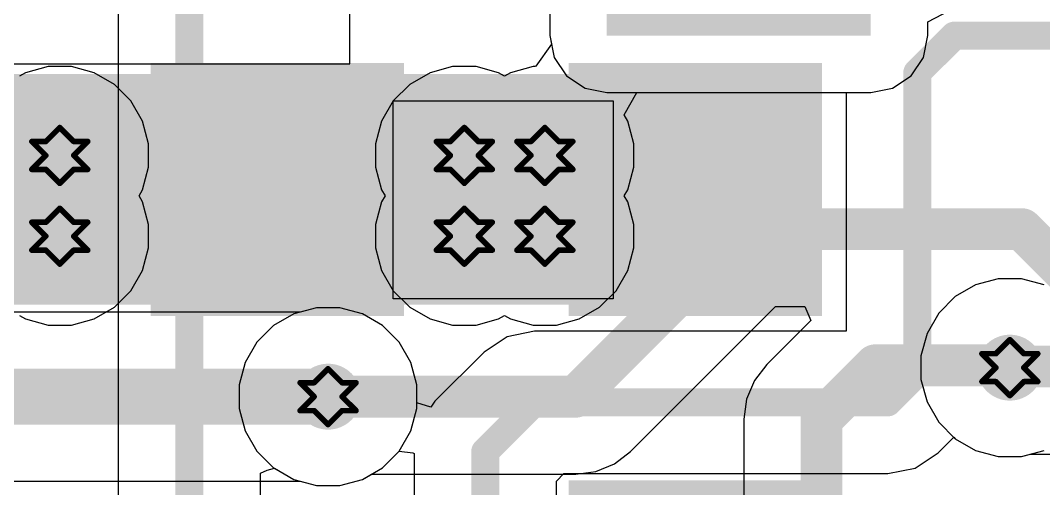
# Model space of a CAD drawing. Header units: inches. Extents: x -3 to 5437, y -3 to 5435.
# Drawn here: x 62.84 to 72.14, y 102.62 to 106.88 of the extents above; entities that cross this region are included whole.
import ezdxf

# ---------------------------------------------------------------- set-up
doc = ezdxf.new("R2010")
doc.units = ezdxf.units.IN
for name, color, linetype in [('Bottom Layer', 5, 'Continuous'), ('Bottom Solder', 6, 'Continuous'), ('Drill Drawing', 1, 'Continuous'), ('GND', 16, 'Continuous'), ('Keep-Out Layer', 6, 'Continuous'), ('PWR', 76, 'Continuous'), ('Top Layer', 1, 'Continuous'), ('Top Paste', 8, 'Continuous'), ('Top Solder', 216, 'Continuous'), ('Via Holes', 16, 'Continuous')]:
    doc.layers.add(name, color=color, linetype=linetype)

# ---------------------------------------------------------------- blocks, each defined once
blk = doc.blocks.new('A7672E__FASE__68')
at = {"layer": 'Keep-Out Layer'}
blk.add_hatch(color=6, dxfattribs=at).paths.add_polyline_path([(-10.7, 6.7948), (-9, 6.7948), (-9, 9.1948), (-10.7, 9.1948)])
at = {"layer": 'Top Layer'}
for points in [[(-6.55, 6.55), (-8.65, 6.55), (-8.65, 8.65), (-6.55, 8.65)], [(-6.55, 2.75), (-8.65, 2.75), (-8.65, 4.85), (-6.55, 4.85)]]:
    blk.add_hatch(color=1, dxfattribs=at).paths.add_polyline_path(points)
at = {"layer": 'Top Paste'}
for points in [[(-6.55, 6.55), (-8.65, 6.55), (-8.65, 8.65), (-6.55, 8.65)], [(-6.55, 2.75), (-8.65, 2.75), (-8.65, 4.85), (-6.55, 4.85)]]:
    blk.add_hatch(color=8, dxfattribs=at).paths.add_polyline_path(points)
at = {"layer": 'Top Solder'}
for points in [[(-6.4484, 6.4484), (-8.7516, 6.4484), (-8.7516, 8.7516), (-6.4484, 8.7516)], [(-2.6484, 6.4484), (-4.9516, 6.4484), (-4.9516, 8.7516), (-2.6484, 8.7516)], [(-6.4484, 2.6484), (-8.7516, 2.6484), (-8.7516, 4.9516), (-6.4484, 4.9516)]]:
    blk.add_hatch(color=216, dxfattribs=at).paths.add_polyline_path(points)

msp = doc.modelspace()

# ---------------------------------------------------------------- hatches: boundary and pattern name
at = {"layer": 'Bottom Layer'}
h = msp.add_hatch(color=5, dxfattribs=at)
edge = h.paths.add_edge_path()
edge.add_arc((63.1943, 105.6492), 0.3, 0, 360)
h = msp.add_hatch(color=5, dxfattribs=at)
edge = h.paths.add_edge_path()
edge.add_arc((66.8724, 105.6492), 0.3, 0, 360)
h = msp.add_hatch(color=5, dxfattribs=at)
edge = h.paths.add_edge_path()
edge.add_arc((67.6047, 105.6492), 0.3, 0, 360)
h = msp.add_hatch(color=5, dxfattribs=at)
edge = h.paths.add_edge_path()
edge.add_arc((63.1943, 104.9144), 0.3, 0, 360)
h = msp.add_hatch(color=5, dxfattribs=at)
edge = h.paths.add_edge_path()
edge.add_arc((66.8724, 104.9144), 0.3, 0, 360)
h = msp.add_hatch(color=5, dxfattribs=at)
edge = h.paths.add_edge_path()
edge.add_arc((67.6047, 104.9144), 0.3, 0, 360)
h = msp.add_hatch(color=5, dxfattribs=at)
edge = h.paths.add_edge_path()
edge.add_arc((71.832, 103.7183), 0.3, 0, 360)
h = msp.add_hatch(color=5, dxfattribs=at)
edge = h.paths.add_edge_path()
edge.add_arc((65.6336, 103.4542), 0.3, 0, 360)
at = {"layer": 'Bottom Solder'}
h = msp.add_hatch(color=6, dxfattribs=at)
edge = h.paths.add_edge_path()
edge.add_arc((63.1943, 105.6492), 0.15, 0, 360)
h = msp.add_hatch(color=6, dxfattribs=at)
edge = h.paths.add_edge_path()
edge.add_arc((66.8724, 105.6492), 0.15, 0, 360)
h = msp.add_hatch(color=6, dxfattribs=at)
edge = h.paths.add_edge_path()
edge.add_arc((67.6047, 105.6492), 0.15, 0, 360)
h = msp.add_hatch(color=6, dxfattribs=at)
edge = h.paths.add_edge_path()
edge.add_arc((63.1943, 104.9144), 0.15, 0, 360)
h = msp.add_hatch(color=6, dxfattribs=at)
edge = h.paths.add_edge_path()
edge.add_arc((66.8724, 104.9144), 0.15, 0, 360)
h = msp.add_hatch(color=6, dxfattribs=at)
edge = h.paths.add_edge_path()
edge.add_arc((67.6047, 104.9144), 0.15, 0, 360)
at = {"layer": 'GND'}
h = msp.add_hatch(color=16, dxfattribs=at)
edge = h.paths.add_edge_path()
edge.add_arc((63.1943, 105.6492), 0.3, 0, 360)
h = msp.add_hatch(color=16, dxfattribs=at)
edge = h.paths.add_edge_path()
edge.add_arc((66.8724, 105.6492), 0.3, 0, 360)
h = msp.add_hatch(color=16, dxfattribs=at)
edge = h.paths.add_edge_path()
edge.add_arc((67.6047, 105.6492), 0.3, 0, 360)
h = msp.add_hatch(color=16, dxfattribs=at)
edge = h.paths.add_edge_path()
edge.add_arc((63.1943, 104.9144), 0.3, 0, 360)
h = msp.add_hatch(color=16, dxfattribs=at)
edge = h.paths.add_edge_path()
edge.add_arc((66.8724, 104.9144), 0.3, 0, 360)
h = msp.add_hatch(color=16, dxfattribs=at)
edge = h.paths.add_edge_path()
edge.add_arc((67.6047, 104.9144), 0.3, 0, 360)
h = msp.add_hatch(color=16, dxfattribs=at)
edge = h.paths.add_edge_path()
edge.add_arc((71.832, 103.7183), 0.3, 0, 360)
h = msp.add_hatch(color=16, dxfattribs=at)
edge = h.paths.add_edge_path()
edge.add_arc((65.6336, 103.4542), 0.3, 0, 360)
at = {"layer": 'PWR'}
h = msp.add_hatch(color=76, dxfattribs=at)
edge = h.paths.add_edge_path()
edge.add_arc((63.1943, 105.6492), 0.3, 0, 360)
h = msp.add_hatch(color=76, dxfattribs=at)
edge = h.paths.add_edge_path()
edge.add_arc((66.8724, 105.6492), 0.3, 0, 360)
h = msp.add_hatch(color=76, dxfattribs=at)
edge = h.paths.add_edge_path()
edge.add_arc((67.6047, 105.6492), 0.3, 0, 360)
h = msp.add_hatch(color=76, dxfattribs=at)
edge = h.paths.add_edge_path()
edge.add_arc((63.1943, 104.9144), 0.3, 0, 360)
h = msp.add_hatch(color=76, dxfattribs=at)
edge = h.paths.add_edge_path()
edge.add_arc((66.8724, 104.9144), 0.3, 0, 360)
h = msp.add_hatch(color=76, dxfattribs=at)
edge = h.paths.add_edge_path()
edge.add_arc((67.6047, 104.9144), 0.3, 0, 360)
h = msp.add_hatch(color=76, dxfattribs=at)
edge = h.paths.add_edge_path()
edge.add_arc((71.832, 103.7183), 0.3, 0, 360)
h = msp.add_hatch(color=76, dxfattribs=at)
edge = h.paths.add_edge_path()
edge.add_arc((65.6336, 103.4542), 0.3, 0, 360)
at = {"layer": 'Top Layer'}
msp.add_hatch(color=1, dxfattribs=at).paths.add_polyline_path([(56.523, 104.2901), (70.023, 104.2901), (70.023, 106.3901), (56.523, 106.3901)])
h = msp.add_hatch(color=1, dxfattribs=at)
edge = h.paths.add_edge_path()
edge.add_arc((63.1943, 105.6492), 0.3, 0, 360)
h = msp.add_hatch(color=1, dxfattribs=at)
edge = h.paths.add_edge_path()
edge.add_arc((66.8724, 105.6492), 0.3, 0, 360)
h = msp.add_hatch(color=1, dxfattribs=at)
edge = h.paths.add_edge_path()
edge.add_arc((67.6047, 105.6492), 0.3, 0, 360)
h = msp.add_hatch(color=1, dxfattribs=at)
edge = h.paths.add_edge_path()
edge.add_arc((63.1943, 104.9144), 0.3, 0, 360)
h = msp.add_hatch(color=1, dxfattribs=at)
edge = h.paths.add_edge_path()
edge.add_arc((66.8724, 104.9144), 0.3, 0, 360)
h = msp.add_hatch(color=1, dxfattribs=at)
edge = h.paths.add_edge_path()
edge.add_arc((67.6047, 104.9144), 0.3, 0, 360)
h = msp.add_hatch(color=1, dxfattribs=at)
edge = h.paths.add_edge_path()
edge.add_arc((71.832, 103.7183), 0.3, 0, 360)
h = msp.add_hatch(color=1, dxfattribs=at)
edge = h.paths.add_edge_path()
edge.add_arc((65.6336, 103.4542), 0.3, 0, 360)
at = {"layer": 'Top Solder'}
h = msp.add_hatch(color=216, dxfattribs=at)
edge = h.paths.add_edge_path()
edge.add_arc((63.1943, 105.6492), 0.15, 0, 360)
h = msp.add_hatch(color=216, dxfattribs=at)
edge = h.paths.add_edge_path()
edge.add_arc((66.8724, 105.6492), 0.15, 0, 360)
h = msp.add_hatch(color=216, dxfattribs=at)
edge = h.paths.add_edge_path()
edge.add_arc((67.6047, 105.6492), 0.15, 0, 360)
h = msp.add_hatch(color=216, dxfattribs=at)
edge = h.paths.add_edge_path()
edge.add_arc((63.1943, 104.9144), 0.15, 0, 360)
h = msp.add_hatch(color=216, dxfattribs=at)
edge = h.paths.add_edge_path()
edge.add_arc((66.8724, 104.9144), 0.15, 0, 360)
h = msp.add_hatch(color=216, dxfattribs=at)
edge = h.paths.add_edge_path()
edge.add_arc((67.6047, 104.9144), 0.15, 0, 360)
at = {"layer": 'Via Holes'}
h = msp.add_hatch(color=7, dxfattribs=at)
edge = h.paths.add_edge_path()
edge.add_arc((63.1943, 105.6492), 0.15, 0, 360)
h = msp.add_hatch(color=7, dxfattribs=at)
edge = h.paths.add_edge_path()
edge.add_arc((66.8724, 105.6492), 0.15, 0, 360)
h = msp.add_hatch(color=7, dxfattribs=at)
edge = h.paths.add_edge_path()
edge.add_arc((67.6047, 105.6492), 0.15, 0, 360)
h = msp.add_hatch(color=7, dxfattribs=at)
edge = h.paths.add_edge_path()
edge.add_arc((63.1943, 104.9144), 0.15, 0, 360)
h = msp.add_hatch(color=7, dxfattribs=at)
edge = h.paths.add_edge_path()
edge.add_arc((66.8724, 104.9144), 0.15, 0, 360)
h = msp.add_hatch(color=7, dxfattribs=at)
edge = h.paths.add_edge_path()
edge.add_arc((67.6047, 104.9144), 0.15, 0, 360)
h = msp.add_hatch(color=7, dxfattribs=at)
edge = h.paths.add_edge_path()
edge.add_arc((71.832, 103.7183), 0.15, 0, 360)
h = msp.add_hatch(color=7, dxfattribs=at)
edge = h.paths.add_edge_path()
edge.add_arc((65.6336, 103.4542), 0.15, 0, 360)

# ---------------------------------------------------------------- linework, layer by layer
at = {"layer": 'Bottom Layer'}
for p, q in [((63.725, 108.1167), (63.725, 86.3319)), ((66.2252, 104.3432), (66.2252, 106.1466)), ((66.2252, 106.1466), (68.2244, 106.1466)), ((68.2244, 106.1466), (68.2244, 104.3432)), ((68.2244, 104.3432), (66.2252, 104.3432)), ((68.3837, 102.956), (69.7013, 104.2737)), ((69.7013, 104.2737), (69.9687, 104.2737)), ((69.9687, 104.2737), (70.0213, 104.1467)), ((70.0213, 104.1467), (69.6213, 103.7466)), ((69.6213, 103.7466), (69.5093, 103.6007)), ((69.5093, 103.6007), (69.439, 103.4308)), ((69.439, 103.4308), (69.4149, 103.2485)), ((69.4149, 103.2485), (69.4149, 83.4545)), ((68.2378, 102.8441), (68.3837, 102.956)), ((65.0199, 102.7593), (65.0805, 102.7844)), ((65.0805, 102.7844), (65.1469, 102.8022)), ((65.1469, 102.8022), (65.3217, 102.7013)), ((68.0678, 102.7737), (68.2378, 102.8441)), ((65.0199, 86.0637), (65.0199, 102.7593)), ((65.3217, 102.7013), (65.5272, 102.6462)), ((65.74, 102.6462), (65.9455, 102.7013)), ((65.9455, 102.7013), (66.0293, 102.7497)), ((66.0293, 102.7497), (67.8855, 102.7497)), ((67.8855, 102.7497), (68.0678, 102.7737)), ((65.5272, 102.6462), (65.74, 102.6462))]:
    msp.add_line(p, q, dxfattribs=at)
for points in [[(64.3724, 86.0637, 0.254, 0.254, 0), (64.3724, 108.6113, 0.254, 0.254, 0)], [(67.8855, 103.4542, 0.381, 0.381, 0), (69.4095, 104.9782, 0.381, 0.381, 0)], [(69.4095, 104.9782, 0.381, 0.381, 0), (71.9424, 104.9782, 0.381, 0.381, 0)], [(71.9424, 104.9782, 0.381, 0.381, 0), (72.5774, 104.3432, 0.381, 0.381, 0)], [(70.1195, 103.2485, 0.381, 0.381, 0), (70.6111, 103.7401, 0.381, 0.381, 0)], [(70.6111, 103.7401, 0.381, 0.381, 0), (71.8103, 103.7401, 0.381, 0.381, 0)], [(71.8103, 103.7401, 0.381, 0.381, 0), (71.832, 103.7183, 0.381, 0.381, 0)], [(65.6336, 103.4542, 0.381, 0.381, 0), (67.8855, 103.4542, 0.381, 0.381, 0)], [(70.1195, 83.1627, 0.381, 0.381, 0), (70.1195, 103.2485, 0.381, 0.381, 0)]]:
    msp.add_lwpolyline(points, format="xyseb", dxfattribs=at)
for points in [[(69.3143, 104.9782, 0.1905, 0.1905, 1), (69.5048, 104.9782, 0.1905, 0.1905, 1)], [(69.3143, 104.9782, 0.1905, 0.1905, 1), (69.5048, 104.9782, 0.1905, 0.1905, 1)], [(71.8471, 104.9782, 0.1905, 0.1905, 1), (72.0376, 104.9782, 0.1905, 0.1905, 1)], [(71.8471, 104.9782, 0.1905, 0.1905, 1), (72.0376, 104.9782, 0.1905, 0.1905, 1)], [(70.5158, 103.7401, 0.1905, 0.1905, 1), (70.7063, 103.7401, 0.1905, 0.1905, 1)], [(70.5158, 103.7401, 0.1905, 0.1905, 1), (70.7063, 103.7401, 0.1905, 0.1905, 1)], [(71.715, 103.7401, 0.1905, 0.1905, 1), (71.9055, 103.7401, 0.1905, 0.1905, 1)], [(71.715, 103.7401, 0.1905, 0.1905, 1), (71.9055, 103.7401, 0.1905, 0.1905, 1)], [(71.7367, 103.7183, 0.1905, 0.1905, 1), (71.9272, 103.7183, 0.1905, 0.1905, 1)], [(65.5383, 103.4542, 0.1905, 0.1905, 1), (65.7289, 103.4542, 0.1905, 0.1905, 1)], [(67.7903, 103.4542, 0.1905, 0.1905, 1), (67.9808, 103.4542, 0.1905, 0.1905, 1)], [(67.7903, 103.4542, 0.1905, 0.1905, 1), (67.9808, 103.4542, 0.1905, 0.1905, 1)], [(70.0242, 103.2485, 0.1905, 0.1905, 1), (70.2147, 103.2485, 0.1905, 0.1905, 1)], [(70.0242, 103.2485, 0.1905, 0.1905, 1), (70.2147, 103.2485, 0.1905, 0.1905, 1)]]:
    msp.add_lwpolyline(points, format="xyseb", close=True, dxfattribs=at)
at = {"layer": 'Drill Drawing'}
for points in [[(63.0673, 105.7762, 0.0508, 0.0508, 0), (63.1943, 105.9032, 0.0508, 0.0508, 0)], [(63.1943, 105.9032, 0.0508, 0.0508, 0), (63.3213, 105.7762, 0.0508, 0.0508, 0)], [(66.7454, 105.7762, 0.0508, 0.0508, 0), (66.8724, 105.9032, 0.0508, 0.0508, 0)], [(66.8724, 105.9032, 0.0508, 0.0508, 0), (66.9994, 105.7762, 0.0508, 0.0508, 0)], [(67.4777, 105.7762, 0.0508, 0.0508, 0), (67.6047, 105.9032, 0.0508, 0.0508, 0)], [(67.6047, 105.9032, 0.0508, 0.0508, 0), (67.7317, 105.7762, 0.0508, 0.0508, 0)], [(62.9403, 105.7762, 0.0508, 0.0508, 0), (63.0673, 105.6492, 0.0508, 0.0508, 0)], [(62.9403, 105.7762, 0.0508, 0.0508, 0), (63.0673, 105.7762, 0.0508, 0.0508, 0)], [(63.3213, 105.7762, 0.0508, 0.0508, 0), (63.4483, 105.7762, 0.0508, 0.0508, 0)], [(63.3213, 105.6492, 0.0508, 0.0508, 0), (63.4483, 105.7762, 0.0508, 0.0508, 0)], [(66.6184, 105.7762, 0.0508, 0.0508, 0), (66.7454, 105.6492, 0.0508, 0.0508, 0)], [(66.6184, 105.7762, 0.0508, 0.0508, 0), (66.7454, 105.7762, 0.0508, 0.0508, 0)], [(66.9994, 105.7762, 0.0508, 0.0508, 0), (67.1264, 105.7762, 0.0508, 0.0508, 0)], [(66.9994, 105.6492, 0.0508, 0.0508, 0), (67.1264, 105.7762, 0.0508, 0.0508, 0)], [(67.3507, 105.7762, 0.0508, 0.0508, 0), (67.4777, 105.6492, 0.0508, 0.0508, 0)], [(67.3507, 105.7762, 0.0508, 0.0508, 0), (67.4777, 105.7762, 0.0508, 0.0508, 0)], [(67.7317, 105.7762, 0.0508, 0.0508, 0), (67.8587, 105.7762, 0.0508, 0.0508, 0)], [(67.7317, 105.6492, 0.0508, 0.0508, 0), (67.8587, 105.7762, 0.0508, 0.0508, 0)], [(62.9403, 105.5222, 0.0508, 0.0508, 0), (63.0673, 105.6492, 0.0508, 0.0508, 0)], [(63.3213, 105.6492, 0.0508, 0.0508, 0), (63.4483, 105.5222, 0.0508, 0.0508, 0)], [(66.6184, 105.5222, 0.0508, 0.0508, 0), (66.7454, 105.6492, 0.0508, 0.0508, 0)], [(66.9994, 105.6492, 0.0508, 0.0508, 0), (67.1264, 105.5222, 0.0508, 0.0508, 0)], [(67.3507, 105.5222, 0.0508, 0.0508, 0), (67.4777, 105.6492, 0.0508, 0.0508, 0)], [(67.7317, 105.6492, 0.0508, 0.0508, 0), (67.8587, 105.5222, 0.0508, 0.0508, 0)], [(62.9403, 105.5222, 0.0508, 0.0508, 0), (63.0673, 105.5222, 0.0508, 0.0508, 0)], [(63.0673, 105.5222, 0.0508, 0.0508, 0), (63.1943, 105.3952, 0.0508, 0.0508, 0)], [(63.1943, 105.3952, 0.0508, 0.0508, 0), (63.3213, 105.5222, 0.0508, 0.0508, 0)], [(63.3213, 105.5222, 0.0508, 0.0508, 0), (63.4483, 105.5222, 0.0508, 0.0508, 0)], [(66.6184, 105.5222, 0.0508, 0.0508, 0), (66.7454, 105.5222, 0.0508, 0.0508, 0)], [(66.7454, 105.5222, 0.0508, 0.0508, 0), (66.8724, 105.3952, 0.0508, 0.0508, 0)], [(66.8724, 105.3952, 0.0508, 0.0508, 0), (66.9994, 105.5222, 0.0508, 0.0508, 0)], [(66.9994, 105.5222, 0.0508, 0.0508, 0), (67.1264, 105.5222, 0.0508, 0.0508, 0)], [(67.3507, 105.5222, 0.0508, 0.0508, 0), (67.4777, 105.5222, 0.0508, 0.0508, 0)], [(67.4777, 105.5222, 0.0508, 0.0508, 0), (67.6047, 105.3952, 0.0508, 0.0508, 0)], [(67.6047, 105.3952, 0.0508, 0.0508, 0), (67.7317, 105.5222, 0.0508, 0.0508, 0)], [(67.7317, 105.5222, 0.0508, 0.0508, 0), (67.8587, 105.5222, 0.0508, 0.0508, 0)], [(63.0673, 105.0414, 0.0508, 0.0508, 0), (63.1943, 105.1684, 0.0508, 0.0508, 0)], [(63.1943, 105.1684, 0.0508, 0.0508, 0), (63.3213, 105.0414, 0.0508, 0.0508, 0)], [(66.7454, 105.0414, 0.0508, 0.0508, 0), (66.8724, 105.1684, 0.0508, 0.0508, 0)], [(66.8724, 105.1684, 0.0508, 0.0508, 0), (66.9994, 105.0414, 0.0508, 0.0508, 0)], [(67.4777, 105.0414, 0.0508, 0.0508, 0), (67.6047, 105.1684, 0.0508, 0.0508, 0)], [(67.6047, 105.1684, 0.0508, 0.0508, 0), (67.7317, 105.0414, 0.0508, 0.0508, 0)], [(62.9403, 105.0414, 0.0508, 0.0508, 0), (63.0673, 104.9144, 0.0508, 0.0508, 0)], [(62.9403, 105.0414, 0.0508, 0.0508, 0), (63.0673, 105.0414, 0.0508, 0.0508, 0)], [(63.3213, 105.0414, 0.0508, 0.0508, 0), (63.4483, 105.0414, 0.0508, 0.0508, 0)], [(63.3213, 104.9144, 0.0508, 0.0508, 0), (63.4483, 105.0414, 0.0508, 0.0508, 0)], [(66.6184, 105.0414, 0.0508, 0.0508, 0), (66.7454, 104.9144, 0.0508, 0.0508, 0)], [(66.6184, 105.0414, 0.0508, 0.0508, 0), (66.7454, 105.0414, 0.0508, 0.0508, 0)], [(66.9994, 105.0414, 0.0508, 0.0508, 0), (67.1264, 105.0414, 0.0508, 0.0508, 0)], [(66.9994, 104.9144, 0.0508, 0.0508, 0), (67.1264, 105.0414, 0.0508, 0.0508, 0)], [(67.3507, 105.0414, 0.0508, 0.0508, 0), (67.4777, 104.9144, 0.0508, 0.0508, 0)], [(67.3507, 105.0414, 0.0508, 0.0508, 0), (67.4777, 105.0414, 0.0508, 0.0508, 0)], [(67.7317, 105.0414, 0.0508, 0.0508, 0), (67.8587, 105.0414, 0.0508, 0.0508, 0)], [(67.7317, 104.9144, 0.0508, 0.0508, 0), (67.8587, 105.0414, 0.0508, 0.0508, 0)], [(62.9403, 104.7874, 0.0508, 0.0508, 0), (63.0673, 104.9144, 0.0508, 0.0508, 0)], [(63.3213, 104.9144, 0.0508, 0.0508, 0), (63.4483, 104.7874, 0.0508, 0.0508, 0)], [(66.6184, 104.7874, 0.0508, 0.0508, 0), (66.7454, 104.9144, 0.0508, 0.0508, 0)], [(66.9994, 104.9144, 0.0508, 0.0508, 0), (67.1264, 104.7874, 0.0508, 0.0508, 0)], [(67.3507, 104.7874, 0.0508, 0.0508, 0), (67.4777, 104.9144, 0.0508, 0.0508, 0)], [(67.7317, 104.9144, 0.0508, 0.0508, 0), (67.8587, 104.7874, 0.0508, 0.0508, 0)], [(62.9403, 104.7874, 0.0508, 0.0508, 0), (63.0673, 104.7874, 0.0508, 0.0508, 0)], [(63.0673, 104.7874, 0.0508, 0.0508, 0), (63.1943, 104.6604, 0.0508, 0.0508, 0)], [(63.1943, 104.6604, 0.0508, 0.0508, 0), (63.3213, 104.7874, 0.0508, 0.0508, 0)], [(63.3213, 104.7874, 0.0508, 0.0508, 0), (63.4483, 104.7874, 0.0508, 0.0508, 0)], [(66.6184, 104.7874, 0.0508, 0.0508, 0), (66.7454, 104.7874, 0.0508, 0.0508, 0)], [(66.7454, 104.7874, 0.0508, 0.0508, 0), (66.8724, 104.6604, 0.0508, 0.0508, 0)], [(66.8724, 104.6604, 0.0508, 0.0508, 0), (66.9994, 104.7874, 0.0508, 0.0508, 0)], [(66.9994, 104.7874, 0.0508, 0.0508, 0), (67.1264, 104.7874, 0.0508, 0.0508, 0)], [(67.3507, 104.7874, 0.0508, 0.0508, 0), (67.4777, 104.7874, 0.0508, 0.0508, 0)], [(67.4777, 104.7874, 0.0508, 0.0508, 0), (67.6047, 104.6604, 0.0508, 0.0508, 0)], [(67.6047, 104.6604, 0.0508, 0.0508, 0), (67.7317, 104.7874, 0.0508, 0.0508, 0)], [(67.7317, 104.7874, 0.0508, 0.0508, 0), (67.8587, 104.7874, 0.0508, 0.0508, 0)], [(71.705, 103.8453, 0.0508, 0.0508, 0), (71.832, 103.9723, 0.0508, 0.0508, 0)], [(71.832, 103.9723, 0.0508, 0.0508, 0), (71.959, 103.8453, 0.0508, 0.0508, 0)], [(71.578, 103.8453, 0.0508, 0.0508, 0), (71.705, 103.7183, 0.0508, 0.0508, 0)], [(71.578, 103.8453, 0.0508, 0.0508, 0), (71.705, 103.8453, 0.0508, 0.0508, 0)], [(71.959, 103.8453, 0.0508, 0.0508, 0), (72.086, 103.8453, 0.0508, 0.0508, 0)], [(71.959, 103.7183, 0.0508, 0.0508, 0), (72.086, 103.8453, 0.0508, 0.0508, 0)], [(65.5066, 103.5812, 0.0508, 0.0508, 0), (65.6336, 103.7082, 0.0508, 0.0508, 0)], [(65.6336, 103.7082, 0.0508, 0.0508, 0), (65.7606, 103.5812, 0.0508, 0.0508, 0)], [(71.578, 103.5913, 0.0508, 0.0508, 0), (71.705, 103.7183, 0.0508, 0.0508, 0)], [(71.959, 103.7183, 0.0508, 0.0508, 0), (72.086, 103.5913, 0.0508, 0.0508, 0)], [(65.3796, 103.5812, 0.0508, 0.0508, 0), (65.5066, 103.4542, 0.0508, 0.0508, 0)], [(65.3796, 103.5812, 0.0508, 0.0508, 0), (65.5066, 103.5812, 0.0508, 0.0508, 0)], [(65.7606, 103.5812, 0.0508, 0.0508, 0), (65.8876, 103.5812, 0.0508, 0.0508, 0)], [(65.7606, 103.4542, 0.0508, 0.0508, 0), (65.8876, 103.5812, 0.0508, 0.0508, 0)], [(71.578, 103.5913, 0.0508, 0.0508, 0), (71.705, 103.5913, 0.0508, 0.0508, 0)], [(71.705, 103.5913, 0.0508, 0.0508, 0), (71.832, 103.4643, 0.0508, 0.0508, 0)], [(71.832, 103.4643, 0.0508, 0.0508, 0), (71.959, 103.5913, 0.0508, 0.0508, 0)], [(71.959, 103.5913, 0.0508, 0.0508, 0), (72.086, 103.5913, 0.0508, 0.0508, 0)], [(65.3796, 103.3272, 0.0508, 0.0508, 0), (65.5066, 103.4542, 0.0508, 0.0508, 0)], [(65.7606, 103.4542, 0.0508, 0.0508, 0), (65.8876, 103.3272, 0.0508, 0.0508, 0)], [(65.3796, 103.3272, 0.0508, 0.0508, 0), (65.5066, 103.3272, 0.0508, 0.0508, 0)], [(65.5066, 103.3272, 0.0508, 0.0508, 0), (65.6336, 103.2002, 0.0508, 0.0508, 0)], [(65.6336, 103.2002, 0.0508, 0.0508, 0), (65.7606, 103.3272, 0.0508, 0.0508, 0)], [(65.7606, 103.3272, 0.0508, 0.0508, 0), (65.8876, 103.3272, 0.0508, 0.0508, 0)]]:
    msp.add_lwpolyline(points, format="xyseb", dxfattribs=at)
for points in [[(63.1816, 105.9032, 0.0254, 0.0254, 1), (63.207, 105.9032, 0.0254, 0.0254, 1)], [(63.1816, 105.9032, 0.0254, 0.0254, 1), (63.207, 105.9032, 0.0254, 0.0254, 1)], [(66.8597, 105.9032, 0.0254, 0.0254, 1), (66.8851, 105.9032, 0.0254, 0.0254, 1)], [(66.8597, 105.9032, 0.0254, 0.0254, 1), (66.8851, 105.9032, 0.0254, 0.0254, 1)], [(67.592, 105.9032, 0.0254, 0.0254, 1), (67.6174, 105.9032, 0.0254, 0.0254, 1)], [(67.592, 105.9032, 0.0254, 0.0254, 1), (67.6174, 105.9032, 0.0254, 0.0254, 1)], [(62.9276, 105.7762, 0.0254, 0.0254, 1), (62.953, 105.7762, 0.0254, 0.0254, 1)], [(62.9276, 105.7762, 0.0254, 0.0254, 1), (62.953, 105.7762, 0.0254, 0.0254, 1)], [(63.0546, 105.7762, 0.0254, 0.0254, 1), (63.08, 105.7762, 0.0254, 0.0254, 1)], [(63.0546, 105.7762, 0.0254, 0.0254, 1), (63.08, 105.7762, 0.0254, 0.0254, 1)], [(63.3086, 105.7762, 0.0254, 0.0254, 1), (63.334, 105.7762, 0.0254, 0.0254, 1)], [(63.3086, 105.7762, 0.0254, 0.0254, 1), (63.334, 105.7762, 0.0254, 0.0254, 1)], [(63.4356, 105.7762, 0.0254, 0.0254, 1), (63.461, 105.7762, 0.0254, 0.0254, 1)], [(63.4356, 105.7762, 0.0254, 0.0254, 1), (63.461, 105.7762, 0.0254, 0.0254, 1)], [(66.6057, 105.7762, 0.0254, 0.0254, 1), (66.6311, 105.7762, 0.0254, 0.0254, 1)], [(66.6057, 105.7762, 0.0254, 0.0254, 1), (66.6311, 105.7762, 0.0254, 0.0254, 1)], [(66.7327, 105.7762, 0.0254, 0.0254, 1), (66.7581, 105.7762, 0.0254, 0.0254, 1)], [(66.7327, 105.7762, 0.0254, 0.0254, 1), (66.7581, 105.7762, 0.0254, 0.0254, 1)], [(66.9867, 105.7762, 0.0254, 0.0254, 1), (67.0121, 105.7762, 0.0254, 0.0254, 1)], [(66.9867, 105.7762, 0.0254, 0.0254, 1), (67.0121, 105.7762, 0.0254, 0.0254, 1)], [(67.1137, 105.7762, 0.0254, 0.0254, 1), (67.1391, 105.7762, 0.0254, 0.0254, 1)], [(67.1137, 105.7762, 0.0254, 0.0254, 1), (67.1391, 105.7762, 0.0254, 0.0254, 1)], [(67.338, 105.7762, 0.0254, 0.0254, 1), (67.3634, 105.7762, 0.0254, 0.0254, 1)], [(67.338, 105.7762, 0.0254, 0.0254, 1), (67.3634, 105.7762, 0.0254, 0.0254, 1)], [(67.465, 105.7762, 0.0254, 0.0254, 1), (67.4904, 105.7762, 0.0254, 0.0254, 1)], [(67.465, 105.7762, 0.0254, 0.0254, 1), (67.4904, 105.7762, 0.0254, 0.0254, 1)], [(67.719, 105.7762, 0.0254, 0.0254, 1), (67.7444, 105.7762, 0.0254, 0.0254, 1)], [(67.719, 105.7762, 0.0254, 0.0254, 1), (67.7444, 105.7762, 0.0254, 0.0254, 1)], [(67.846, 105.7762, 0.0254, 0.0254, 1), (67.8714, 105.7762, 0.0254, 0.0254, 1)], [(67.846, 105.7762, 0.0254, 0.0254, 1), (67.8714, 105.7762, 0.0254, 0.0254, 1)], [(63.0546, 105.6492, 0.0254, 0.0254, 1), (63.08, 105.6492, 0.0254, 0.0254, 1)], [(63.0546, 105.6492, 0.0254, 0.0254, 1), (63.08, 105.6492, 0.0254, 0.0254, 1)], [(63.3086, 105.6492, 0.0254, 0.0254, 1), (63.334, 105.6492, 0.0254, 0.0254, 1)], [(63.3086, 105.6492, 0.0254, 0.0254, 1), (63.334, 105.6492, 0.0254, 0.0254, 1)], [(66.7327, 105.6492, 0.0254, 0.0254, 1), (66.7581, 105.6492, 0.0254, 0.0254, 1)], [(66.7327, 105.6492, 0.0254, 0.0254, 1), (66.7581, 105.6492, 0.0254, 0.0254, 1)], [(66.9867, 105.6492, 0.0254, 0.0254, 1), (67.0121, 105.6492, 0.0254, 0.0254, 1)], [(66.9867, 105.6492, 0.0254, 0.0254, 1), (67.0121, 105.6492, 0.0254, 0.0254, 1)], [(67.465, 105.6492, 0.0254, 0.0254, 1), (67.4904, 105.6492, 0.0254, 0.0254, 1)], [(67.465, 105.6492, 0.0254, 0.0254, 1), (67.4904, 105.6492, 0.0254, 0.0254, 1)], [(67.719, 105.6492, 0.0254, 0.0254, 1), (67.7444, 105.6492, 0.0254, 0.0254, 1)], [(67.719, 105.6492, 0.0254, 0.0254, 1), (67.7444, 105.6492, 0.0254, 0.0254, 1)], [(62.9276, 105.5222, 0.0254, 0.0254, 1), (62.953, 105.5222, 0.0254, 0.0254, 1)], [(62.9276, 105.5222, 0.0254, 0.0254, 1), (62.953, 105.5222, 0.0254, 0.0254, 1)], [(63.0546, 105.5222, 0.0254, 0.0254, 1), (63.08, 105.5222, 0.0254, 0.0254, 1)], [(63.0546, 105.5222, 0.0254, 0.0254, 1), (63.08, 105.5222, 0.0254, 0.0254, 1)], [(63.3086, 105.5222, 0.0254, 0.0254, 1), (63.334, 105.5222, 0.0254, 0.0254, 1)], [(63.3086, 105.5222, 0.0254, 0.0254, 1), (63.334, 105.5222, 0.0254, 0.0254, 1)], [(63.4356, 105.5222, 0.0254, 0.0254, 1), (63.461, 105.5222, 0.0254, 0.0254, 1)], [(63.4356, 105.5222, 0.0254, 0.0254, 1), (63.461, 105.5222, 0.0254, 0.0254, 1)], [(66.6057, 105.5222, 0.0254, 0.0254, 1), (66.6311, 105.5222, 0.0254, 0.0254, 1)], [(66.6057, 105.5222, 0.0254, 0.0254, 1), (66.6311, 105.5222, 0.0254, 0.0254, 1)], [(66.7327, 105.5222, 0.0254, 0.0254, 1), (66.7581, 105.5222, 0.0254, 0.0254, 1)], [(66.7327, 105.5222, 0.0254, 0.0254, 1), (66.7581, 105.5222, 0.0254, 0.0254, 1)], [(66.9867, 105.5222, 0.0254, 0.0254, 1), (67.0121, 105.5222, 0.0254, 0.0254, 1)], [(66.9867, 105.5222, 0.0254, 0.0254, 1), (67.0121, 105.5222, 0.0254, 0.0254, 1)], [(67.1137, 105.5222, 0.0254, 0.0254, 1), (67.1391, 105.5222, 0.0254, 0.0254, 1)], [(67.1137, 105.5222, 0.0254, 0.0254, 1), (67.1391, 105.5222, 0.0254, 0.0254, 1)], [(67.338, 105.5222, 0.0254, 0.0254, 1), (67.3634, 105.5222, 0.0254, 0.0254, 1)], [(67.338, 105.5222, 0.0254, 0.0254, 1), (67.3634, 105.5222, 0.0254, 0.0254, 1)], [(67.465, 105.5222, 0.0254, 0.0254, 1), (67.4904, 105.5222, 0.0254, 0.0254, 1)], [(67.465, 105.5222, 0.0254, 0.0254, 1), (67.4904, 105.5222, 0.0254, 0.0254, 1)], [(67.719, 105.5222, 0.0254, 0.0254, 1), (67.7444, 105.5222, 0.0254, 0.0254, 1)], [(67.719, 105.5222, 0.0254, 0.0254, 1), (67.7444, 105.5222, 0.0254, 0.0254, 1)], [(67.846, 105.5222, 0.0254, 0.0254, 1), (67.8714, 105.5222, 0.0254, 0.0254, 1)], [(67.846, 105.5222, 0.0254, 0.0254, 1), (67.8714, 105.5222, 0.0254, 0.0254, 1)], [(63.1816, 105.3952, 0.0254, 0.0254, 1), (63.207, 105.3952, 0.0254, 0.0254, 1)], [(63.1816, 105.3952, 0.0254, 0.0254, 1), (63.207, 105.3952, 0.0254, 0.0254, 1)], [(66.8597, 105.3952, 0.0254, 0.0254, 1), (66.8851, 105.3952, 0.0254, 0.0254, 1)], [(66.8597, 105.3952, 0.0254, 0.0254, 1), (66.8851, 105.3952, 0.0254, 0.0254, 1)], [(67.592, 105.3952, 0.0254, 0.0254, 1), (67.6174, 105.3952, 0.0254, 0.0254, 1)], [(67.592, 105.3952, 0.0254, 0.0254, 1), (67.6174, 105.3952, 0.0254, 0.0254, 1)], [(63.1816, 105.1684, 0.0254, 0.0254, 1), (63.207, 105.1684, 0.0254, 0.0254, 1)], [(63.1816, 105.1684, 0.0254, 0.0254, 1), (63.207, 105.1684, 0.0254, 0.0254, 1)], [(66.8597, 105.1684, 0.0254, 0.0254, 1), (66.8851, 105.1684, 0.0254, 0.0254, 1)], [(66.8597, 105.1684, 0.0254, 0.0254, 1), (66.8851, 105.1684, 0.0254, 0.0254, 1)], [(67.592, 105.1684, 0.0254, 0.0254, 1), (67.6174, 105.1684, 0.0254, 0.0254, 1)], [(67.592, 105.1684, 0.0254, 0.0254, 1), (67.6174, 105.1684, 0.0254, 0.0254, 1)], [(62.9276, 105.0414, 0.0254, 0.0254, 1), (62.953, 105.0414, 0.0254, 0.0254, 1)], [(62.9276, 105.0414, 0.0254, 0.0254, 1), (62.953, 105.0414, 0.0254, 0.0254, 1)], [(63.0546, 105.0414, 0.0254, 0.0254, 1), (63.08, 105.0414, 0.0254, 0.0254, 1)], [(63.0546, 105.0414, 0.0254, 0.0254, 1), (63.08, 105.0414, 0.0254, 0.0254, 1)], [(63.3086, 105.0414, 0.0254, 0.0254, 1), (63.334, 105.0414, 0.0254, 0.0254, 1)], [(63.3086, 105.0414, 0.0254, 0.0254, 1), (63.334, 105.0414, 0.0254, 0.0254, 1)], [(63.4356, 105.0414, 0.0254, 0.0254, 1), (63.461, 105.0414, 0.0254, 0.0254, 1)], [(63.4356, 105.0414, 0.0254, 0.0254, 1), (63.461, 105.0414, 0.0254, 0.0254, 1)], [(66.6057, 105.0414, 0.0254, 0.0254, 1), (66.6311, 105.0414, 0.0254, 0.0254, 1)], [(66.6057, 105.0414, 0.0254, 0.0254, 1), (66.6311, 105.0414, 0.0254, 0.0254, 1)], [(66.7327, 105.0414, 0.0254, 0.0254, 1), (66.7581, 105.0414, 0.0254, 0.0254, 1)], [(66.7327, 105.0414, 0.0254, 0.0254, 1), (66.7581, 105.0414, 0.0254, 0.0254, 1)], [(66.9867, 105.0414, 0.0254, 0.0254, 1), (67.0121, 105.0414, 0.0254, 0.0254, 1)], [(66.9867, 105.0414, 0.0254, 0.0254, 1), (67.0121, 105.0414, 0.0254, 0.0254, 1)], [(67.1137, 105.0414, 0.0254, 0.0254, 1), (67.1391, 105.0414, 0.0254, 0.0254, 1)], [(67.1137, 105.0414, 0.0254, 0.0254, 1), (67.1391, 105.0414, 0.0254, 0.0254, 1)], [(67.338, 105.0414, 0.0254, 0.0254, 1), (67.3634, 105.0414, 0.0254, 0.0254, 1)], [(67.338, 105.0414, 0.0254, 0.0254, 1), (67.3634, 105.0414, 0.0254, 0.0254, 1)], [(67.465, 105.0414, 0.0254, 0.0254, 1), (67.4904, 105.0414, 0.0254, 0.0254, 1)], [(67.465, 105.0414, 0.0254, 0.0254, 1), (67.4904, 105.0414, 0.0254, 0.0254, 1)], [(67.719, 105.0414, 0.0254, 0.0254, 1), (67.7444, 105.0414, 0.0254, 0.0254, 1)], [(67.719, 105.0414, 0.0254, 0.0254, 1), (67.7444, 105.0414, 0.0254, 0.0254, 1)], [(67.846, 105.0414, 0.0254, 0.0254, 1), (67.8714, 105.0414, 0.0254, 0.0254, 1)], [(67.846, 105.0414, 0.0254, 0.0254, 1), (67.8714, 105.0414, 0.0254, 0.0254, 1)], [(63.0546, 104.9144, 0.0254, 0.0254, 1), (63.08, 104.9144, 0.0254, 0.0254, 1)], [(63.0546, 104.9144, 0.0254, 0.0254, 1), (63.08, 104.9144, 0.0254, 0.0254, 1)], [(63.3086, 104.9144, 0.0254, 0.0254, 1), (63.334, 104.9144, 0.0254, 0.0254, 1)], [(63.3086, 104.9144, 0.0254, 0.0254, 1), (63.334, 104.9144, 0.0254, 0.0254, 1)], [(66.7327, 104.9144, 0.0254, 0.0254, 1), (66.7581, 104.9144, 0.0254, 0.0254, 1)], [(66.7327, 104.9144, 0.0254, 0.0254, 1), (66.7581, 104.9144, 0.0254, 0.0254, 1)], [(66.9867, 104.9144, 0.0254, 0.0254, 1), (67.0121, 104.9144, 0.0254, 0.0254, 1)], [(66.9867, 104.9144, 0.0254, 0.0254, 1), (67.0121, 104.9144, 0.0254, 0.0254, 1)], [(67.465, 104.9144, 0.0254, 0.0254, 1), (67.4904, 104.9144, 0.0254, 0.0254, 1)], [(67.465, 104.9144, 0.0254, 0.0254, 1), (67.4904, 104.9144, 0.0254, 0.0254, 1)], [(67.719, 104.9144, 0.0254, 0.0254, 1), (67.7444, 104.9144, 0.0254, 0.0254, 1)], [(67.719, 104.9144, 0.0254, 0.0254, 1), (67.7444, 104.9144, 0.0254, 0.0254, 1)], [(62.9276, 104.7874, 0.0254, 0.0254, 1), (62.953, 104.7874, 0.0254, 0.0254, 1)], [(62.9276, 104.7874, 0.0254, 0.0254, 1), (62.953, 104.7874, 0.0254, 0.0254, 1)], [(63.0546, 104.7874, 0.0254, 0.0254, 1), (63.08, 104.7874, 0.0254, 0.0254, 1)], [(63.0546, 104.7874, 0.0254, 0.0254, 1), (63.08, 104.7874, 0.0254, 0.0254, 1)], [(63.3086, 104.7874, 0.0254, 0.0254, 1), (63.334, 104.7874, 0.0254, 0.0254, 1)], [(63.3086, 104.7874, 0.0254, 0.0254, 1), (63.334, 104.7874, 0.0254, 0.0254, 1)], [(63.4356, 104.7874, 0.0254, 0.0254, 1), (63.461, 104.7874, 0.0254, 0.0254, 1)], [(63.4356, 104.7874, 0.0254, 0.0254, 1), (63.461, 104.7874, 0.0254, 0.0254, 1)], [(66.6057, 104.7874, 0.0254, 0.0254, 1), (66.6311, 104.7874, 0.0254, 0.0254, 1)], [(66.6057, 104.7874, 0.0254, 0.0254, 1), (66.6311, 104.7874, 0.0254, 0.0254, 1)], [(66.7327, 104.7874, 0.0254, 0.0254, 1), (66.7581, 104.7874, 0.0254, 0.0254, 1)], [(66.7327, 104.7874, 0.0254, 0.0254, 1), (66.7581, 104.7874, 0.0254, 0.0254, 1)], [(66.9867, 104.7874, 0.0254, 0.0254, 1), (67.0121, 104.7874, 0.0254, 0.0254, 1)], [(66.9867, 104.7874, 0.0254, 0.0254, 1), (67.0121, 104.7874, 0.0254, 0.0254, 1)], [(67.1137, 104.7874, 0.0254, 0.0254, 1), (67.1391, 104.7874, 0.0254, 0.0254, 1)], [(67.1137, 104.7874, 0.0254, 0.0254, 1), (67.1391, 104.7874, 0.0254, 0.0254, 1)], [(67.338, 104.7874, 0.0254, 0.0254, 1), (67.3634, 104.7874, 0.0254, 0.0254, 1)], [(67.338, 104.7874, 0.0254, 0.0254, 1), (67.3634, 104.7874, 0.0254, 0.0254, 1)], [(67.465, 104.7874, 0.0254, 0.0254, 1), (67.4904, 104.7874, 0.0254, 0.0254, 1)], [(67.465, 104.7874, 0.0254, 0.0254, 1), (67.4904, 104.7874, 0.0254, 0.0254, 1)], [(67.719, 104.7874, 0.0254, 0.0254, 1), (67.7444, 104.7874, 0.0254, 0.0254, 1)], [(67.719, 104.7874, 0.0254, 0.0254, 1), (67.7444, 104.7874, 0.0254, 0.0254, 1)], [(67.846, 104.7874, 0.0254, 0.0254, 1), (67.8714, 104.7874, 0.0254, 0.0254, 1)], [(67.846, 104.7874, 0.0254, 0.0254, 1), (67.8714, 104.7874, 0.0254, 0.0254, 1)], [(63.1816, 104.6604, 0.0254, 0.0254, 1), (63.207, 104.6604, 0.0254, 0.0254, 1)], [(63.1816, 104.6604, 0.0254, 0.0254, 1), (63.207, 104.6604, 0.0254, 0.0254, 1)], [(66.8597, 104.6604, 0.0254, 0.0254, 1), (66.8851, 104.6604, 0.0254, 0.0254, 1)], [(66.8597, 104.6604, 0.0254, 0.0254, 1), (66.8851, 104.6604, 0.0254, 0.0254, 1)], [(67.592, 104.6604, 0.0254, 0.0254, 1), (67.6174, 104.6604, 0.0254, 0.0254, 1)], [(67.592, 104.6604, 0.0254, 0.0254, 1), (67.6174, 104.6604, 0.0254, 0.0254, 1)], [(71.8193, 103.9723, 0.0254, 0.0254, 1), (71.8447, 103.9723, 0.0254, 0.0254, 1)], [(71.8193, 103.9723, 0.0254, 0.0254, 1), (71.8447, 103.9723, 0.0254, 0.0254, 1)], [(71.5653, 103.8453, 0.0254, 0.0254, 1), (71.5907, 103.8453, 0.0254, 0.0254, 1)], [(71.5653, 103.8453, 0.0254, 0.0254, 1), (71.5907, 103.8453, 0.0254, 0.0254, 1)], [(71.6923, 103.8453, 0.0254, 0.0254, 1), (71.7177, 103.8453, 0.0254, 0.0254, 1)], [(71.6923, 103.8453, 0.0254, 0.0254, 1), (71.7177, 103.8453, 0.0254, 0.0254, 1)], [(71.9463, 103.8453, 0.0254, 0.0254, 1), (71.9717, 103.8453, 0.0254, 0.0254, 1)], [(71.9463, 103.8453, 0.0254, 0.0254, 1), (71.9717, 103.8453, 0.0254, 0.0254, 1)], [(72.0733, 103.8453, 0.0254, 0.0254, 1), (72.0987, 103.8453, 0.0254, 0.0254, 1)], [(72.0733, 103.8453, 0.0254, 0.0254, 1), (72.0987, 103.8453, 0.0254, 0.0254, 1)], [(65.6209, 103.7082, 0.0254, 0.0254, 1), (65.6463, 103.7082, 0.0254, 0.0254, 1)], [(65.6209, 103.7082, 0.0254, 0.0254, 1), (65.6463, 103.7082, 0.0254, 0.0254, 1)], [(71.6923, 103.7183, 0.0254, 0.0254, 1), (71.7177, 103.7183, 0.0254, 0.0254, 1)], [(71.6923, 103.7183, 0.0254, 0.0254, 1), (71.7177, 103.7183, 0.0254, 0.0254, 1)], [(71.9463, 103.7183, 0.0254, 0.0254, 1), (71.9717, 103.7183, 0.0254, 0.0254, 1)], [(71.9463, 103.7183, 0.0254, 0.0254, 1), (71.9717, 103.7183, 0.0254, 0.0254, 1)], [(65.3669, 103.5812, 0.0254, 0.0254, 1), (65.3923, 103.5812, 0.0254, 0.0254, 1)], [(65.3669, 103.5812, 0.0254, 0.0254, 1), (65.3923, 103.5812, 0.0254, 0.0254, 1)], [(65.4939, 103.5812, 0.0254, 0.0254, 1), (65.5193, 103.5812, 0.0254, 0.0254, 1)], [(65.4939, 103.5812, 0.0254, 0.0254, 1), (65.5193, 103.5812, 0.0254, 0.0254, 1)], [(65.7479, 103.5812, 0.0254, 0.0254, 1), (65.7733, 103.5812, 0.0254, 0.0254, 1)], [(65.7479, 103.5812, 0.0254, 0.0254, 1), (65.7733, 103.5812, 0.0254, 0.0254, 1)], [(65.8749, 103.5812, 0.0254, 0.0254, 1), (65.9003, 103.5812, 0.0254, 0.0254, 1)], [(65.8749, 103.5812, 0.0254, 0.0254, 1), (65.9003, 103.5812, 0.0254, 0.0254, 1)], [(71.5653, 103.5913, 0.0254, 0.0254, 1), (71.5907, 103.5913, 0.0254, 0.0254, 1)], [(71.5653, 103.5913, 0.0254, 0.0254, 1), (71.5907, 103.5913, 0.0254, 0.0254, 1)], [(71.6923, 103.5913, 0.0254, 0.0254, 1), (71.7177, 103.5913, 0.0254, 0.0254, 1)], [(71.6923, 103.5913, 0.0254, 0.0254, 1), (71.7177, 103.5913, 0.0254, 0.0254, 1)], [(71.9463, 103.5913, 0.0254, 0.0254, 1), (71.9717, 103.5913, 0.0254, 0.0254, 1)], [(71.9463, 103.5913, 0.0254, 0.0254, 1), (71.9717, 103.5913, 0.0254, 0.0254, 1)], [(72.0733, 103.5913, 0.0254, 0.0254, 1), (72.0987, 103.5913, 0.0254, 0.0254, 1)], [(72.0733, 103.5913, 0.0254, 0.0254, 1), (72.0987, 103.5913, 0.0254, 0.0254, 1)], [(65.4939, 103.4542, 0.0254, 0.0254, 1), (65.5193, 103.4542, 0.0254, 0.0254, 1)], [(65.4939, 103.4542, 0.0254, 0.0254, 1), (65.5193, 103.4542, 0.0254, 0.0254, 1)], [(65.7479, 103.4542, 0.0254, 0.0254, 1), (65.7733, 103.4542, 0.0254, 0.0254, 1)], [(65.7479, 103.4542, 0.0254, 0.0254, 1), (65.7733, 103.4542, 0.0254, 0.0254, 1)], [(71.8193, 103.4643, 0.0254, 0.0254, 1), (71.8447, 103.4643, 0.0254, 0.0254, 1)], [(71.8193, 103.4643, 0.0254, 0.0254, 1), (71.8447, 103.4643, 0.0254, 0.0254, 1)], [(65.3669, 103.3272, 0.0254, 0.0254, 1), (65.3923, 103.3272, 0.0254, 0.0254, 1)], [(65.3669, 103.3272, 0.0254, 0.0254, 1), (65.3923, 103.3272, 0.0254, 0.0254, 1)], [(65.4939, 103.3272, 0.0254, 0.0254, 1), (65.5193, 103.3272, 0.0254, 0.0254, 1)], [(65.4939, 103.3272, 0.0254, 0.0254, 1), (65.5193, 103.3272, 0.0254, 0.0254, 1)], [(65.7479, 103.3272, 0.0254, 0.0254, 1), (65.7733, 103.3272, 0.0254, 0.0254, 1)], [(65.7479, 103.3272, 0.0254, 0.0254, 1), (65.7733, 103.3272, 0.0254, 0.0254, 1)], [(65.8749, 103.3272, 0.0254, 0.0254, 1), (65.9003, 103.3272, 0.0254, 0.0254, 1)], [(65.8749, 103.3272, 0.0254, 0.0254, 1), (65.9003, 103.3272, 0.0254, 0.0254, 1)], [(65.6209, 103.2002, 0.0254, 0.0254, 1), (65.6463, 103.2002, 0.0254, 0.0254, 1)], [(65.6209, 103.2002, 0.0254, 0.0254, 1), (65.6463, 103.2002, 0.0254, 0.0254, 1)]]:
    msp.add_lwpolyline(points, format="xyseb", close=True, dxfattribs=at)
at = {"layer": 'GND'}
for p, q in [((67.6499, 108.4401), (67.6499, 106.7401)), ((71.0858, 106.8651), (71.289, 106.9727)), ((71.0858, 106.7401), (71.0858, 106.8651)), ((67.6499, 106.7401), (67.6893, 106.5419)), ((71.0464, 106.5419), (71.0858, 106.7401)), ((67.6893, 106.5419), (67.8016, 106.3738)), ((70.9341, 106.3738), (71.0464, 106.5419)), ((67.8016, 106.3738), (67.9696, 106.2616)), ((70.7661, 106.2616), (70.9341, 106.3738)), ((67.9696, 106.2616), (68.1678, 106.2221)), ((70.5678, 106.2221), (70.7661, 106.2616)), ((68.1678, 106.2221), (70.5678, 106.2221)), ((71.5201, 104.4713), (71.3359, 104.3649)), ((71.7256, 104.5263), (71.5201, 104.4713)), ((71.9384, 104.5263), (71.7256, 104.5263)), ((72.1439, 104.4713), (71.9384, 104.5263)), ((71.3359, 104.3649), (71.1854, 104.2145)), ((65.3217, 104.2071), (65.1375, 104.1008)), ((65.5272, 104.2622), (65.3217, 104.2071)), ((65.74, 104.2622), (65.5272, 104.2622)), ((65.9455, 104.2071), (65.74, 104.2622)), ((66.1297, 104.1008), (65.9455, 104.2071)), ((71.1854, 104.2145), (71.0791, 104.0302)), ((65.1375, 104.1008), (64.987, 103.9503)), ((66.2802, 103.9503), (66.1297, 104.1008)), ((71.0791, 104.0302), (71.024, 103.8247)), ((64.987, 103.9503), (64.8807, 103.7661)), ((66.3865, 103.7661), (66.2802, 103.9503)), ((71.024, 103.8247), (71.024, 103.612)), ((64.8807, 103.7661), (64.8256, 103.5606)), ((66.4416, 103.5606), (66.3865, 103.7661)), ((64.8256, 103.5606), (64.8256, 103.3478)), ((66.4416, 103.3478), (66.4416, 103.5606)), ((71.024, 103.612), (71.0791, 103.4065)), ((64.8256, 103.3478), (64.8807, 103.1423)), ((66.3865, 103.1423), (66.4416, 103.3478)), ((71.0791, 103.4065), (71.1854, 103.2222)), ((71.1854, 103.2222), (71.3359, 103.0718)), ((64.8807, 103.1423), (64.987, 102.9581)), ((66.2802, 102.9581), (66.3865, 103.1423)), ((71.3359, 103.0718), (71.5201, 102.9654)), ((64.987, 102.9581), (65.1375, 102.8076)), ((66.1297, 102.8076), (66.2802, 102.9581)), ((71.5201, 102.9654), (71.7256, 102.9103)), ((71.7256, 102.9103), (71.9384, 102.9103)), ((71.9384, 102.9103), (72.1439, 102.9654)), ((65.1375, 102.8076), (65.3217, 102.7013)), ((65.9455, 102.7013), (66.1297, 102.8076)), ((65.3217, 102.7013), (65.5272, 102.6462)), ((65.74, 102.6462), (65.9455, 102.7013)), ((65.5272, 102.6462), (65.74, 102.6462))]:
    msp.add_line(p, q, dxfattribs=at)
at = {"layer": 'PWR'}
for p, q in [((67.6499, 108.4401), (67.6499, 106.7401)), ((71.0858, 106.8651), (71.289, 106.9727)), ((71.0858, 106.7401), (71.0858, 106.8651)), ((67.6499, 106.7401), (67.6657, 106.6604)), ((71.0464, 106.5419), (71.0858, 106.7401)), ((67.6657, 106.6604), (67.523, 106.4612)), ((70.9341, 106.3738), (71.0464, 106.5419)), ((63.0879, 106.4572), (62.8824, 106.4021)), ((63.3007, 106.4572), (63.0879, 106.4572)), ((63.5062, 106.4021), (63.3007, 106.4572)), ((66.766, 106.4572), (66.5605, 106.4021)), ((66.9788, 106.4572), (66.766, 106.4572)), ((67.1843, 106.4021), (66.9788, 106.4572)), ((67.4984, 106.4572), (67.2929, 106.4021)), ((67.5147, 106.4572), (67.4984, 106.4572)), ((67.523, 106.4612), (67.5147, 106.4572)), ((62.8824, 106.4021), (62.8281, 106.3708)), ((63.6904, 106.2957), (63.5062, 106.4021)), ((66.5605, 106.4021), (66.3763, 106.2957)), ((67.2386, 106.3708), (67.1843, 106.4021)), ((67.2929, 106.4021), (67.2386, 106.3708)), ((70.7661, 106.2616), (70.9341, 106.3738)), ((63.8409, 106.1453), (63.6904, 106.2957)), ((66.3763, 106.2957), (66.2258, 106.1453)), ((70.5678, 106.2221), (70.7661, 106.2616)), ((63.9472, 105.9611), (63.8409, 106.1453)), ((66.2258, 106.1453), (66.1194, 105.9611)), ((68.3243, 106.0189), (68.4416, 106.2221)), ((68.4416, 106.2221), (70.5678, 106.2221)), ((64.0023, 105.7556), (63.9472, 105.9611)), ((66.1194, 105.9611), (66.0644, 105.7556)), ((68.3577, 105.9611), (68.3243, 106.0189)), ((68.4127, 105.7556), (68.3577, 105.9611)), ((64.0023, 105.5428), (64.0023, 105.7556)), ((66.0644, 105.7556), (66.0644, 105.5428)), ((68.4127, 105.5428), (68.4127, 105.7556)), ((63.9472, 105.3373), (64.0023, 105.5428)), ((66.0644, 105.5428), (66.1194, 105.3373)), ((68.3577, 105.3373), (68.4127, 105.5428)), ((63.9152, 105.2818), (63.9472, 105.3373)), ((66.1194, 105.3373), (66.1515, 105.2818)), ((68.3256, 105.2818), (68.3577, 105.3373)), ((63.9472, 105.2263), (63.9152, 105.2818)), ((64.0023, 105.0208), (63.9472, 105.2263)), ((66.1194, 105.2263), (66.0644, 105.0208)), ((66.1515, 105.2818), (66.1194, 105.2263)), ((68.3577, 105.2263), (68.3256, 105.2818)), ((68.4127, 105.0208), (68.3577, 105.2263)), ((64.0023, 104.808), (64.0023, 105.0208)), ((66.0644, 105.0208), (66.0644, 104.808)), ((68.4127, 104.808), (68.4127, 105.0208)), ((63.9472, 104.6025), (64.0023, 104.808)), ((66.0644, 104.808), (66.1194, 104.6025)), ((68.3577, 104.6025), (68.4127, 104.808)), ((63.8409, 104.4183), (63.9472, 104.6025)), ((66.1194, 104.6025), (66.2258, 104.4183)), ((68.2513, 104.4183), (68.3577, 104.6025)), ((71.5201, 104.4713), (71.3359, 104.3649)), ((71.7256, 104.5263), (71.5201, 104.4713)), ((71.9384, 104.5263), (71.7256, 104.5263)), ((72.1439, 104.4713), (71.9384, 104.5263)), ((63.6904, 104.2678), (63.8409, 104.4183)), ((66.2258, 104.4183), (66.3763, 104.2678)), ((68.1009, 104.2678), (68.2513, 104.4183)), ((71.3359, 104.3649), (71.1854, 104.2145)), ((62.8281, 104.1928), (62.8824, 104.1614)), ((63.5062, 104.1614), (63.6904, 104.2678)), ((65.3217, 104.2071), (65.1375, 104.1008)), ((65.5272, 104.2622), (65.3217, 104.2071)), ((65.74, 104.2622), (65.5272, 104.2622)), ((65.9455, 104.2071), (65.74, 104.2622)), ((66.1297, 104.1008), (65.9455, 104.2071)), ((66.3763, 104.2678), (66.5605, 104.1614)), ((67.1843, 104.1614), (67.2386, 104.1928)), ((67.2386, 104.1928), (67.2929, 104.1614)), ((67.9166, 104.1614), (68.1009, 104.2678)), ((71.1854, 104.2145), (71.0791, 104.0302)), ((62.8824, 104.1614), (63.0879, 104.1064)), ((63.0879, 104.1064), (63.3007, 104.1064)), ((63.3007, 104.1064), (63.5062, 104.1614)), ((65.1375, 104.1008), (64.987, 103.9503)), ((66.2802, 103.9503), (66.1297, 104.1008)), ((66.5605, 104.1614), (66.766, 104.1064)), ((66.766, 104.1064), (66.9788, 104.1064)), ((66.9788, 104.1064), (67.1843, 104.1614)), ((67.2929, 104.1614), (67.4984, 104.1064)), ((67.4984, 104.1064), (67.7111, 104.1064)), ((67.7111, 104.1064), (67.9166, 104.1614)), ((71.0791, 104.0302), (71.024, 103.8247)), ((64.987, 103.9503), (64.8807, 103.7661)), ((66.3865, 103.7661), (66.2802, 103.9503)), ((71.024, 103.8247), (71.024, 103.612)), ((64.8807, 103.7661), (64.8256, 103.5606)), ((66.4416, 103.5606), (66.3865, 103.7661)), ((64.8256, 103.5606), (64.8256, 103.3478)), ((66.4416, 103.3478), (66.4416, 103.5606)), ((71.024, 103.612), (71.0791, 103.4065)), ((64.8256, 103.3478), (64.8807, 103.1423)), ((66.3865, 103.1423), (66.4416, 103.3478)), ((71.0791, 103.4065), (71.1854, 103.2222)), ((71.1854, 103.2222), (71.3359, 103.0718)), ((64.8807, 103.1423), (64.987, 102.9581)), ((66.2802, 102.9581), (66.3865, 103.1423)), ((71.3359, 103.0718), (71.5201, 102.9654)), ((64.987, 102.9581), (65.1375, 102.8076)), ((66.1297, 102.8076), (66.2802, 102.9581)), ((71.5201, 102.9654), (71.7256, 102.9103)), ((71.7256, 102.9103), (71.9384, 102.9103)), ((71.9384, 102.9103), (72.1439, 102.9654)), ((65.1375, 102.8076), (65.3217, 102.7013)), ((65.9455, 102.7013), (66.1297, 102.8076)), ((65.3217, 102.7013), (65.5272, 102.6462)), ((65.74, 102.6462), (65.9455, 102.7013)), ((65.5272, 102.6462), (65.74, 102.6462))]:
    msp.add_line(p, q, dxfattribs=at)
at = {"layer": 'Top Layer'}
for p, q in [((65.831, 106.4821), (65.831, 108.2321)), ((67.6499, 108.2321), (67.6499, 106.7401)), ((67.6499, 106.7401), (67.6893, 106.5419)), ((67.6893, 106.5419), (67.8016, 106.3738)), ((56.915, 106.4821), (65.831, 106.4821)), ((67.8016, 106.3738), (67.9696, 106.2616)), ((67.9696, 106.2616), (68.1678, 106.2221)), ((68.1678, 106.2221), (70.3429, 106.2221)), ((70.3429, 106.2221), (70.3429, 104.0494)), ((65.3801, 104.2228), (56.5286, 104.2228)), ((65.5272, 104.2622), (65.3801, 104.2228)), ((65.74, 104.2622), (65.5272, 104.2622)), ((65.9455, 104.2071), (65.74, 104.2622)), ((66.1297, 104.1008), (65.9455, 104.2071)), ((66.2802, 103.9503), (66.1297, 104.1008)), ((67.2619, 104.0001), (67.0519, 103.8597)), ((67.5097, 104.0494), (67.2619, 104.0001)), ((70.3429, 104.0494), (67.5097, 104.0494)), ((66.3865, 103.7661), (66.2802, 103.9503)), ((67.0519, 103.8597), (66.6044, 103.4123)), ((66.4416, 103.5606), (66.3865, 103.7661)), ((66.4416, 103.3972), (66.4416, 103.5606)), ((66.5686, 103.3587), (66.4416, 103.3972)), ((66.6044, 103.4123), (66.5686, 103.3587)), ((71.18, 102.9441), (71.3218, 103.0859)), ((71.3218, 103.0859), (71.3359, 103.0718)), ((71.3359, 103.0718), (71.5201, 102.9654)), ((66.1297, 102.8076), (66.2802, 102.9581)), ((66.2802, 102.9581), (66.4049, 102.9446)), ((66.4049, 102.9446), (66.4148, 102.9372)), ((66.4148, 102.9372), (66.4148, 88.2509)), ((70.97, 102.8038), (71.18, 102.9441)), ((71.5201, 102.9654), (71.7256, 102.9103)), ((71.7256, 102.9103), (71.9384, 102.9103)), ((71.9384, 102.9103), (72.0195, 102.9321)), ((72.0195, 102.9321), (72.1942, 102.9321)), ((65.9455, 102.7013), (66.1297, 102.8076)), ((70.7222, 102.7545), (70.97, 102.8038)), ((65.74, 102.6462), (65.9455, 102.7013)), ((67.7097, 102.6863), (67.7779, 102.7545)), ((67.7779, 102.7545), (70.7222, 102.7545)), ((56.2102, 102.6856), (65.3801, 102.6856)), ((65.3801, 102.6856), (65.5272, 102.6462)), ((65.5272, 102.6462), (65.74, 102.6462)), ((67.7097, 88.5875), (67.7097, 102.6863))]:
    msp.add_line(p, q, dxfattribs=at)
for points in [[(70.9904, 106.4029, 0.254, 0.254, 0), (71.3276, 106.7401, 0.254, 0.254, 0)], [(71.3276, 106.7401, 0.254, 0.254, 0), (73.373, 106.7401, 0.254, 0.254, 0)], [(70.9904, 103.6701, 0.254, 0.254, 0), (70.9904, 106.4029, 0.254, 0.254, 0)], [(71.832, 103.7183, 0.381, 0.381, 0), (71.8428, 103.7292, 0.381, 0.381, 0)], [(71.8428, 103.7292, 0.381, 0.381, 0), (72.7978, 103.7292, 0.381, 0.381, 0)], [(70.7222, 103.4019, 0.254, 0.254, 0), (70.9904, 103.6701, 0.254, 0.254, 0)], [(56.2102, 103.4542, 0.508, 0.508, 0), (65.6336, 103.4542, 0.508, 0.508, 0)], [(67.0622, 102.9545, 0.254, 0.254, 0), (67.5097, 103.4019, 0.254, 0.254, 0)], [(67.5097, 103.4019, 0.254, 0.254, 0), (70.7222, 103.4019, 0.254, 0.254, 0)], [(67.0622, 88.2509, 0.254, 0.254, 0), (67.0622, 102.9545, 0.254, 0.254, 0)]]:
    msp.add_lwpolyline(points, format="xyseb", dxfattribs=at)
for points in [[(71.2641, 106.7401, 0.127, 0.127, 1), (71.3911, 106.7401, 0.127, 0.127, 1)], [(71.2641, 106.7401, 0.127, 0.127, 1), (71.3911, 106.7401, 0.127, 0.127, 1)], [(70.9269, 106.4029, 0.127, 0.127, 1), (71.0539, 106.4029, 0.127, 0.127, 1)], [(70.9269, 106.4029, 0.127, 0.127, 1), (71.0539, 106.4029, 0.127, 0.127, 1)], [(71.7367, 103.7183, 0.1905, 0.1905, 1), (71.9272, 103.7183, 0.1905, 0.1905, 1)], [(71.7476, 103.7292, 0.1905, 0.1905, 1), (71.9381, 103.7292, 0.1905, 0.1905, 1)], [(71.7476, 103.7292, 0.1905, 0.1905, 1), (71.9381, 103.7292, 0.1905, 0.1905, 1)], [(70.9269, 103.6701, 0.127, 0.127, 1), (71.0539, 103.6701, 0.127, 0.127, 1)], [(70.9269, 103.6701, 0.127, 0.127, 1), (71.0539, 103.6701, 0.127, 0.127, 1)], [(65.5066, 103.4542, 0.254, 0.254, 1), (65.7606, 103.4542, 0.254, 0.254, 1)], [(67.4462, 103.4019, 0.127, 0.127, 1), (67.5732, 103.4019, 0.127, 0.127, 1)], [(67.4462, 103.4019, 0.127, 0.127, 1), (67.5732, 103.4019, 0.127, 0.127, 1)], [(70.6587, 103.4019, 0.127, 0.127, 1), (70.7857, 103.4019, 0.127, 0.127, 1)], [(70.6587, 103.4019, 0.127, 0.127, 1), (70.7857, 103.4019, 0.127, 0.127, 1)], [(66.9987, 102.9545, 0.127, 0.127, 1), (67.1257, 102.9545, 0.127, 0.127, 1)], [(66.9987, 102.9545, 0.127, 0.127, 1), (67.1257, 102.9545, 0.127, 0.127, 1)]]:
    msp.add_lwpolyline(points, format="xyseb", close=True, dxfattribs=at)

# ---------------------------------------------------------------- block references
at = {"rotation": 270}
msp.add_blockref('A7672E__FASE__68', (61.373, 97.7401), dxfattribs=at)

doc.saveas('drawing.dxf')
